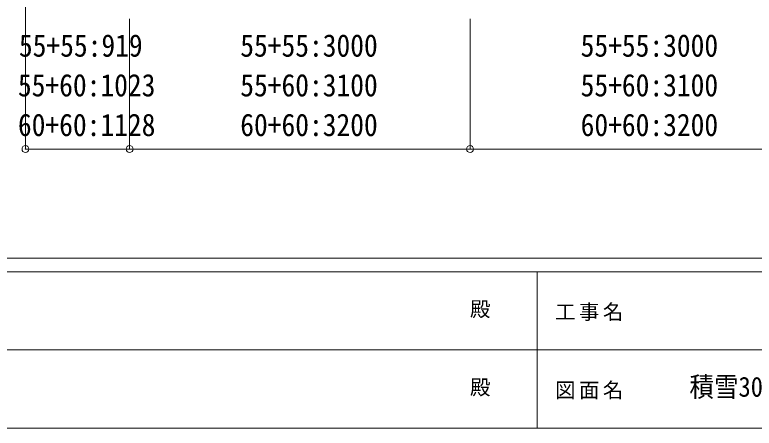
# Model space of a CAD drawing. Units: millimetres at full size, sheet at 1:60; details may follow other scales. Extents: x -16864 to 16864, y -11640 to 11640.
# Drawn here: x -5501 to 1016, y -11640 to -7994 of the extents above; entities that cross this region are included whole.
import ezdxf
from ezdxf.enums import TextEntityAlignment as Align

# ---------------------------------------------------------------- set-up
doc = ezdxf.new("R2010")
doc.units = ezdxf.units.MM
doc.header["$LTSCALE"] = 60
doc.header["$PDMODE"] = 32
doc.header["$PDSIZE"] = 60
doc.layers.add('0-8_DIM1', color=6, linetype='Continuous', lineweight=9)
doc.layers.add('F-0', color=7, linetype='Continuous', lineweight=9)
doc.styles.add('ＭＳ ゴシック', font='')
doc.styles.get('ＭＳ ゴシック').set_extended_font_data('MS Gothic')

msp = doc.modelspace()

# ---------------------------------------------------------------- linework, layer by layer
at = {"layer": '0-8_DIM1'}
for p, q in [((-5407.62, -9178.33), (-5407.62, -7528.33)), ((-4489.1, -9178.33), (-4489.1, -8030.33)), ((-1489.1, -9178.33), (-1489.1, -8030.33))]:
    msp.add_line(p, q, dxfattribs=at)
msp.add_lwpolyline([(5431.31, -9178.33), (4510.9, -9178.33), (1510.9, -9178.33), (-1489.1, -9178.33), (-4489.1, -9178.33), (-5407.62, -9178.33)], dxfattribs=at)
for p in [(-5407.62, -9178.33), (-4489.1, -9178.33), (-1489.1, -9178.33)]:
    msp.add_point(p, dxfattribs=at)
at = {"layer": 'F-0', "color": 5, "lineweight": 5}
for p, q in [((-16864.12, -10140), (16015.88, -10140)), ((-16864.12, -10260), (10682.37, -10260)), ((-897.63, -10260), (-897.63, -11640)), ((-6897.63, -10950), (5402.37, -10950)), ((-16864.12, -11640), (16015.88, -11640))]:
    msp.add_line(p, q, dxfattribs=at)

# ---------------------------------------------------------------- texts
at = {"layer": '0-8_DIM1', "color": 7, "style": 'ＭＳ ゴシック', "width": 0.9}
for s, p in [('55+55:919', (-5464.61, -8423.33)), ('55+55:3000', (-3514.1, -8423.33)), ('55+55:3000', (-514.1, -8423.33)), ('55+60:1023', (-5473.36, -8773.33)), ('55+60:3100', (-3514.1, -8773.33)), ('55+60:3100', (-514.1, -8773.33)), ('60+60:1128', (-5473.36, -9123.33)), ('60+60:3200', (-3514.1, -9123.33)), ('60+60:3200', (-514.1, -9123.33))]:
    msp.add_text(s, height=197.9, dxfattribs=at).set_placement(p, align=Align.BOTTOM_LEFT)
at = {"layer": 'F-0', "style": 'ＭＳ ゴシック'}
for p in [(-1489.06, -10695), (-1489.06, -11385)]:
    msp.add_text('殿', height=132, dxfattribs=at).set_placement(p, align=Align.BOTTOM_LEFT)
at = {"layer": 'F-0', "style": 'ＭＳ ゴシック', "width": 0.9}
msp.add_text('積雪30cm仕様\u30002台用\u3000たて(2)連棟\u3000柱8本仕様', height=176, dxfattribs=at).set_placement((444.87, -11415), align=Align.BOTTOM_LEFT)
at = {"layer": 'F-0', "char_height": 132, "attachment_point": 7, "style": 'ＭＳ ゴシック'}
for s, insert in [('\\T1.17;工事名', (-739.42, -10695)), ('\\T1.17;図面名', (-739.42, -11385))]:
    msp.add_mtext(s, dxfattribs=dict(at, insert=insert))

doc.saveas('drawing.dxf')
